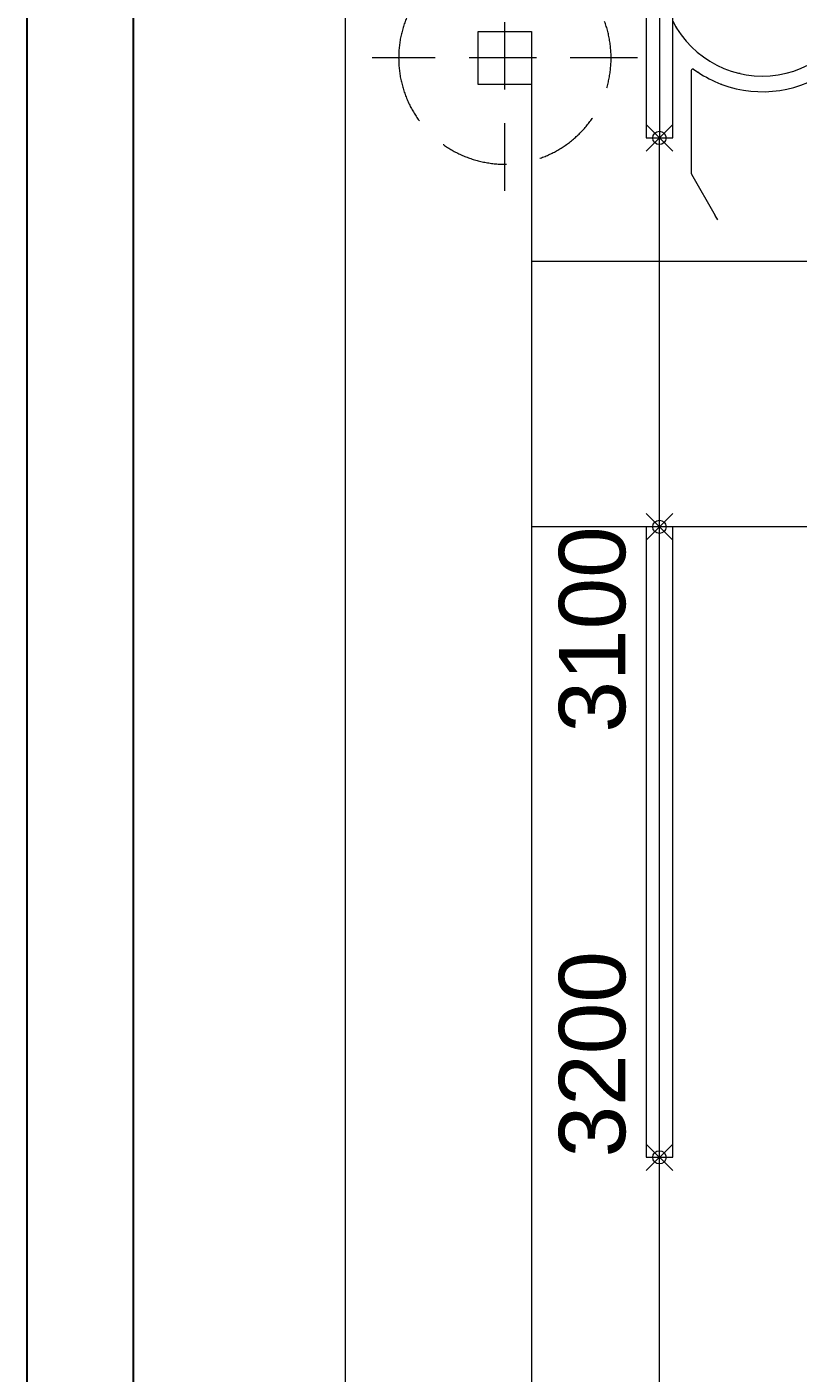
# Model space of a CAD drawing. Extents: x -3873 to 164127, y 7129 to 96529.
# Drawn here: x 10260 to 11712, y 67219 to 69753 of the extents above; entities that cross this region are included whole.
import ezdxf
from ezdxf.enums import TextEntityAlignment as Align

# ---------------------------------------------------------------- set-up
doc = ezdxf.new("R2010")
doc.units = 0
doc.header["$PDMODE"] = 35
doc.header["$PDSIZE"] = 25
doc.linetypes.add('HIDDEN', pattern=[9.525, 6.35, -3.175])
doc.layers.get('0').update_dxf_attribs({"linetype": 'CONTINUOUS'})
doc.layers.add('BUILDING', color=2, linetype='CONTINUOUS')
doc.layers.add('LAYOUT Kromeka', color=1, linetype='CONTINUOUS', lineweight=5)
doc.styles.add('015_100', font='arial.ttf', dxfattribs={"height": 150})

# ---------------------------------------------------------------- blocks, each defined once
blk = doc.blocks.new('general_wheeld_90_388b')
at = {"ltscale": 10}
for p, q in [((60.5, 568.5), (105.1, 645.8)), ((105.1, 645.8), (110.1, 654.5)), ((60.1, 567.2), (60.1, 374.1)), ((-25, 194), (-25, 500)), ((-25, 500), (25, 500)), ((25, 500), (25, 192.8)), ((115.7, 398.5), (116.7, 398.9)), ((116.7, 398.9), (117.6, 399.3)), ((60.1, 374.1), (60.1, 372.9)), ((72.1, 375.9), (64.2, 370.7)), ((72.9, 376.5), (72.1, 375.9)), ((327.4, 367.7), (328.1, 367.1)), ((328.9, 366.5), (328.1, 367.1)), ((366.5, 328.9), (367.1, 328.1)), ((367.1, 328.1), (367.7, 327.4)), ((-43.2, 2.1), (188.3, 233.6)), ((188.3, 233.6), (233.6, 188.3)), ((233.6, 188.3), (2.1, -43.2)), ((378.7, 151.2), (377.5, 151.6)), ((398.5, 115.7), (398.9, 116.7)), ((399.3, 117.7), (398.9, 116.7)), ((568.5, 60.5), (645.8, 105.1)), ((654.5, 110.1), (645.8, 105.1)), ((370.7, 64.2), (375.9, 72.1)), ((372.9, 60.1), (374.1, 60.1)), ((374.1, 60.1), (567.2, 60.1)), ((376.5, 72.9), (375.9, 72.1)), ((291, 32.6), (291.8, 31.5)), ((2.1, -43.2), (-43.2, 2.1)), ((14.1, 14.1), (-14.1, -14.1)), ((-9.8, 9.8), (9.8, -9.8)), ((500, 25), (195.2, 25)), ((500, -25), (500, 25)), ((194, -25), (500, -25))]:
    blk.add_line(p, q, dxfattribs=at)
blk.add_lwpolyline([(0, 500), (0, 194, 0.414214), (194, 0), (500, 0)], format="xyb", dxfattribs=at)
for centre, radius, start, end in [((62.7, 567.2), 2.65, 149.9994, 179.9994), ((194, 194), 219, 52.4767, 110.3988), ((194, 194), 189.6, 296.9566, 153.0435), ((194, 194), 219, 110.944, 123.5596), ((62.7, 372.9), 2.65, 179.9993, 303.8218), ((194, 194), 219, 38.0351, 51.9649), ((194, 194), 219, 339.6012, 37.5233), ((194, 194), 219, 180, 216.598), ((194, 194), 169, 180.4189, 214.0855), ((194, 194), 219, 326.4404, 339.056), ((194, 194), 169, 235.9145, 270.4211), ((372.9, 62.7), 2.65, 146.1781, 270.0002), ((567.2, 62.7), 2.65, 269.9998, 300.0008), ((194, 194), 219, 233.4021, 269.9842)]:
    blk.add_arc(centre, radius, start, end, dxfattribs=at)
at = {"color": 5, "ltscale": 10}
for p in [(0, 500), (0, 0), (500, 0)]:
    blk.add_point(p, dxfattribs=at)
blk = doc.blocks.new('chilling_column100')
at = {"color": 4, "linetype": 'HIDDEN', "ltscale": 20}
for p, q in [((0, -250), (0, 250)), ((-250, 0), (250, 0))]:
    blk.add_line(p, q, dxfattribs=at)
at = {"color": 1, "linetype": 'Continuous', "ltscale": 20}
for p, q in [((50, 50), (-50, 50)), ((-50, 50), (-50, -50)), ((50, -50), (50, 50)), ((-50, -50), (50, -50))]:
    blk.add_line(p, q, dxfattribs=at)
at = {"color": 4, "linetype": 'HIDDEN', "ltscale": 20}
blk.add_circle((0, 0), 200, dxfattribs=at)
blk = doc.blocks.new('general_updown_850_2000')
at = {"ltscale": 20}
blk.add_lwpolyline([(0, 25), (1186.9, 25), (1186.9, -25), (0, -25)], close=True, dxfattribs=at)
at = {"color": 5, "linetype": 'Continuous', "ltscale": 50}
for p in [(0, 0), (1186.9, 0)]:
    blk.add_point(p, dxfattribs=at)
at = {"color": 4, "linetype": 'Continuous', "ltscale": 50, "style": '015_100'}
blk.add_attdef('X', (0, 64.3), '', height=125, dxfattribs=at)
blk.add_attdef('Y', text='', height=125, dxfattribs=at).set_placement((1185.6, 64.3), align=Align.RIGHT)

msp = doc.modelspace()

# ---------------------------------------------------------------- linework, layer by layer
at = {"layer": 'BUILDING', "color": 2, "linetype": 'BYBLOCK'}
msp.add_line((10259.7, 70833), (10259.7, 38883), dxfattribs=at)
at = {"layer": 'BUILDING', "color": 2}
msp.add_line((10459.7, 70833), (10459.7, 38883), dxfattribs=at)
at = {"layer": 'LAYOUT Kromeka', "ltscale": 20}
for p, q in [((10859.7, 41491.1), (10859.7, 70029.2)), ((11450.7, 40433), (11450.7, 69544.2))]:
    msp.add_line(p, q, dxfattribs=at)
at = {"layer": 'LAYOUT Kromeka', "color": 4, "ltscale": 20}
for p, q in [((11209.7, 69744.7), (11209.7, 39500.7)), ((11209.7, 69312), (16309.7, 69312)), ((16309.7, 68812), (11209.7, 68812))]:
    msp.add_line(p, q, dxfattribs=at)

# ---------------------------------------------------------------- block references
at = {"layer": 'LAYOUT Kromeka', "ltscale": 20, "rotation": 270}
msp.add_blockref('general_wheeld_90_388b', (11450.7, 70044.2), dxfattribs=at)
at = {"layer": 'LAYOUT Kromeka', "ltscale": 20, "xscale": -1}
msp.add_blockref('chilling_column100', (11159.7, 69694.7), dxfattribs=at)
at = {"layer": 'LAYOUT Kromeka', "ltscale": 20}
ref = msp.add_blockref('general_updown_850_2000', (11450.7, 68812), dxfattribs=dict(at, xscale=-1, rotation=90))
ref.add_attrib('X', '3100', (11386.4, 68424.7), dxfattribs={"layer": '0', "color": 4, "linetype": 'Continuous', "ltscale": 50, "height": 125, "rotation": 90, "style": '015_100'})
ref.add_attrib('Y', '3200', dxfattribs={"layer": '0', "color": 4, "linetype": 'Continuous', "ltscale": 50, "height": 125, "rotation": 90, "style": '015_100'}).set_placement((11386.4, 68013.3), align=Align.RIGHT)

doc.saveas('drawing.dxf')
